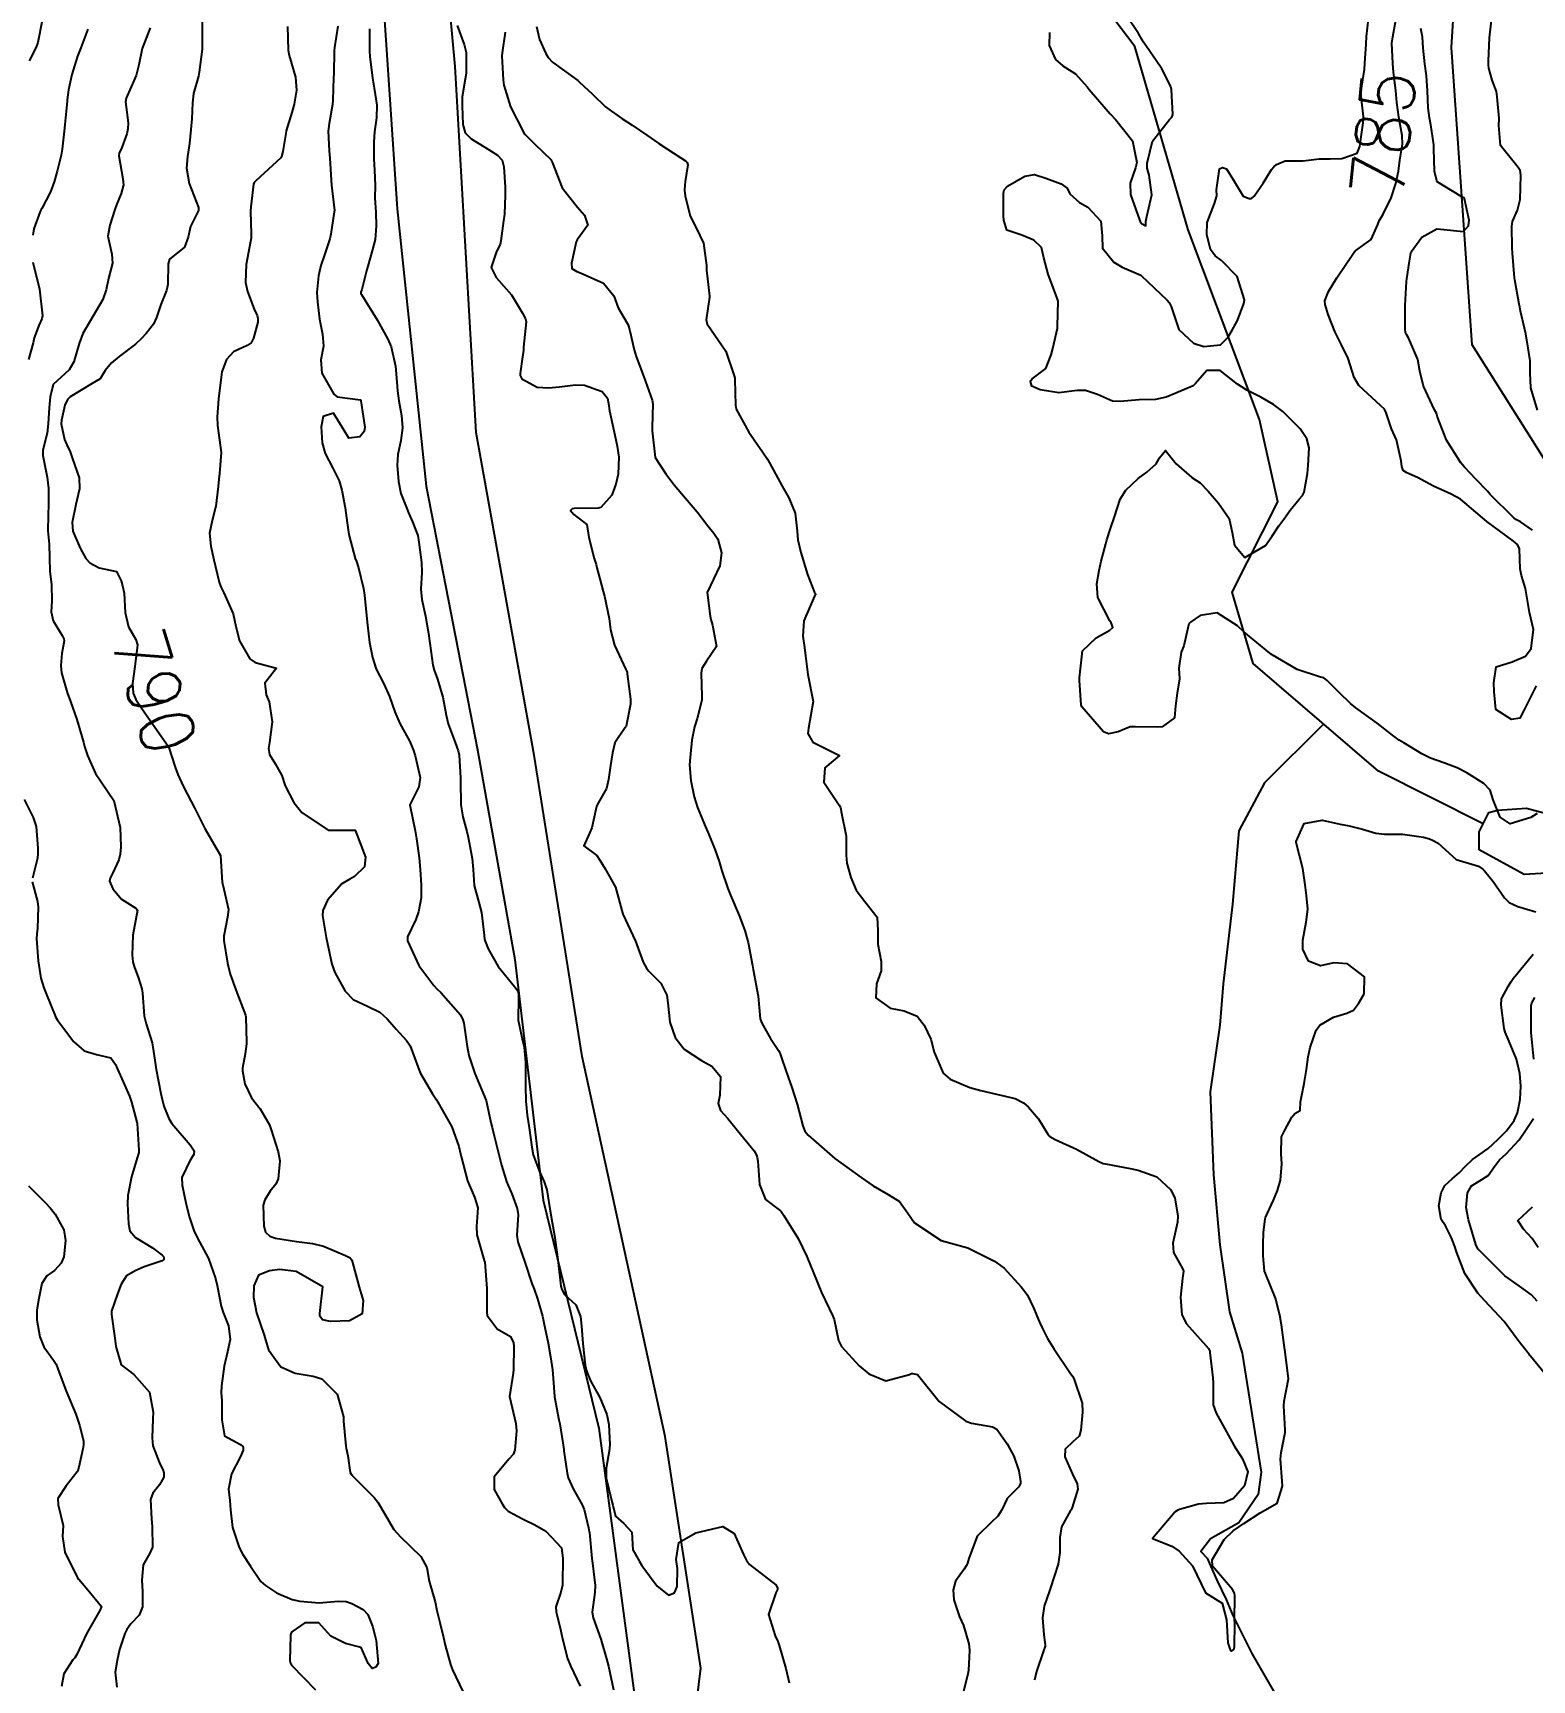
# Model space of a CAD drawing. Header units: metres. Extents: x 307586 to 320046, y 7427249 to 7434250.
# Drawn here: x 319149 to 319260.7, y 7428142.3 to 7428264.9 of the extents above; entities that cross this region are included whole.
import ezdxf
from ezdxf.enums import TextEntityAlignment as Align

# ---------------------------------------------------------------- set-up
doc = ezdxf.new("R2010")
doc.units = ezdxf.units.M
doc.header["$MEASUREMENT"] = 0
for name, color, linetype in [('Cotas', 45, 'Continuous'), ('Curvas de Nivel 1m', 11, 'Continuous'), ('Curvas de Nivel 5m', 15, 'Continuous'), ('Hidrografia', 140, 'Continuous'), ('Vias Secundárias', 230, 'Continuous')]:
    doc.layers.add(name, color=color, linetype=linetype)
doc.styles.add('Style-STANDARD', font='STANDARD.shx')

msp = doc.modelspace()

# ---------------------------------------------------------------- linework, layer by layer
at = {"layer": 'Curvas de Nivel 1m', "flags": 128}
for points, elevation in [([(319224.77, 7428264.98), (319224.74, 7428264.01), (319225.21, 7428262.98), (319225.75, 7428262.51), (319226.7, 7428261.91), (319227.57, 7428260.94), (319227.73, 7428260.73), (319229.28, 7428258.92), (319229.7, 7428258.49), (319230.95, 7428256.91), (319231.28, 7428255.3), (319231.18, 7428254.9), (319230.78, 7428253.77), (319230.81, 7428252.91), (319231.47, 7428251.04), (319231.53, 7428250.9), (319231.61, 7428250.76), (319231.93, 7428250.58), (319231.94, 7428250.9), (319232.02, 7428251.29), (319232.4, 7428252.89), (319232.18, 7428254.36), (319232.05, 7428254.89), (319232.03, 7428255.25), (319232.44, 7428256.89), (319233.7, 7428258.51), (319233.89, 7428258.68), (319233.96, 7428258.87), (319233.85, 7428260.75), (319233.82, 7428260.87), (319233.74, 7428261.1), (319233.14, 7428262.28), (319232.72, 7428262.89), (319231.77, 7428264.27), (319231.39, 7428264.9), (319230.57, 7428266.13)], 783), ([(319261.11, 7428236.87), (319260.62, 7428238.54), (319260.58, 7428239.64), (319260.58, 7428240.54), (319260.43, 7428241.48), (319260.25, 7428242.55), (319259.86, 7428244.23), (319259.79, 7428244.56), (319259.75, 7428244.76), (319259.56, 7428245.87), (319259.43, 7428246.56), (319259.41, 7428246.72), (319259.24, 7428248.56), (319259.22, 7428248.94), (319259.21, 7428250.56), (319259.26, 7428250.92), (319259.62, 7428251.76), (319259.83, 7428252.56), (319259.87, 7428254.34), (319259.86, 7428254.56), (319259.83, 7428254.72), (319259.67, 7428254.94), (319258.35, 7428256.57), (319258.23, 7428258.05), (319258.25, 7428258.57), (319258.12, 7428260.19), (319258.05, 7428260.58), (319257.74, 7428261.44), (319257.48, 7428262.32), (319257.46, 7428262.58), (319257.46, 7428262.88), (319257.53, 7428264.58), (319257.77, 7428266.55)], 787), ([(319149.74, 7428265.88), (319149.41, 7428264.23), (319149.28, 7428263.88), (319148.76, 7428262.87)], 793), ([(319153.15, 7428265.22), (319152.61, 7428263.85), (319152.38, 7428263.21), (319151.95, 7428261.86), (319151.71, 7428260.71), (319151.6, 7428259.96), (319151.59, 7428259.86), (319151.42, 7428258.13), (319151.39, 7428257.86), (319151.23, 7428256.29), (319151.15, 7428255.86), (319150.85, 7428254.66), (319150.64, 7428253.87), (319150.37, 7428253.13), (319149.71, 7428251.88), (319149.67, 7428251.81), (319149.6, 7428251.65), (319149.12, 7428250.36), (319149.04, 7428249.89)], 792), ([(319157.77, 7428265.34), (319157.19, 7428263.79), (319156.94, 7428262.58), (319156.74, 7428261.79), (319156, 7428260.1), (319155.94, 7428259.81), (319156.14, 7428258.26), (319156.13, 7428257.8), (319156.05, 7428257.43), (319155.66, 7428256.43), (319155.47, 7428256), (319155.45, 7428255.81), (319155.64, 7428254.66), (319155.76, 7428253.93), (319155.78, 7428253.81), (319155.8, 7428253.64), (319155.62, 7428253), (319155.28, 7428252.14), (319155.16, 7428251.81), (319154.77, 7428250.64), (319154.64, 7428249.82), (319154.92, 7428248.47), (319154.97, 7428247.82), (319154.69, 7428246.67), (319154.5, 7428245.82), (319154.25, 7428245.1), (319153.51, 7428243.83), (319152.77, 7428242.57), (319152.5, 7428241.84), (319152.09, 7428240.47), (319151.76, 7428239.86), (319151.46, 7428239.6), (319150.55, 7428238.77), (319150.33, 7428237.87), (319150.26, 7428237.04), (319150.19, 7428235.87), (319150.12, 7428235.15), (319149.78, 7428233.88), (319149.78, 7428233.49), (319150.12, 7428231.87), (319150.2, 7428231.03), (319150.22, 7428229.87), (319150.18, 7428229.02), (319150.17, 7428227.87), (319150.27, 7428226.9), (319150.29, 7428225.86), (319150.3, 7428224.89), (319150.43, 7428223.86), (319150.46, 7428222.66), (319150.41, 7428221.86), (319150.55, 7428221.17), (319151.23, 7428220.08), (319151.35, 7428219.85), (319151.37, 7428219.7), (319151.21, 7428218.76), (319151.13, 7428217.85), (319151.19, 7428217.31), (319151.61, 7428215.85), (319151.84, 7428215.17), (319152.31, 7428213.84), (319152.81, 7428212.15), (319152.9, 7428211.83), (319153.12, 7428211.15), (319153.72, 7428209.82), (319155.08, 7428207.81), (319155.54, 7428205.8), (319155.6, 7428204.36), (319155.54, 7428203.8), (319155.44, 7428203.39), (319155.01, 7428202.42), (319154.8, 7428202.02), (319154.76, 7428201.81), (319155, 7428201.23), (319155.64, 7428200.45), (319156.72, 7428199.78), (319156.84, 7428199.64), (319156.5, 7428197.79), (319156.44, 7428196.29), (319156.49, 7428195.79), (319156.59, 7428195.44), (319156.92, 7428194.59), (319157.17, 7428193.78), (319157.22, 7428193.46), (319157.33, 7428191.78), (319157.48, 7428191.17), (319157.94, 7428189.77), (319158.14, 7428188.47), (319158.22, 7428187.77), (319158.58, 7428186), (319158.63, 7428185.76), (319158.81, 7428185.05), (319159.16, 7428184.12), (319159.4, 7428183.75), (319160.77, 7428182.18), (319161.07, 7428181.73), (319161.03, 7428181.46), (319160.76, 7428181.02), (319160.15, 7428179.74), (319160.16, 7428179.16), (319160.47, 7428177.73), (319160.71, 7428176.77), (319161.07, 7428175.73), (319161.46, 7428174.94), (319162.12, 7428173.72), (319162.65, 7428172.22), (319162.76, 7428171.71), (319163.08, 7428170.16), (319163.23, 7428169.7), (319163.62, 7428168.7), (319163.73, 7428167.69), (319163.53, 7428166.76), (319163.29, 7428165.7), (319163.09, 7428164.24), (319163.08, 7428163.7), (319163.12, 7428163.13), (319163.12, 7428161.7), (319163.33, 7428160.51), (319164.5, 7428159.87), (319164.72, 7428159.68), (319164.72, 7428159.45), (319164.5, 7428158.96), (319163.84, 7428157.69), (319163.62, 7428156.54), (319163.71, 7428155.69), (319163.76, 7428155.01), (319163.92, 7428153.69), (319164.41, 7428152.19), (319164.69, 7428151.68), (319165.26, 7428150.81), (319166.03, 7428149.66), (319166.38, 7428149.36), (319167.19, 7428148.83), (319168.37, 7428148.32), (319168.94, 7428148.2), (319170.37, 7428148.08), (319171.78, 7428148.19), (319172.37, 7428148.17), (319172.81, 7428148.03), (319173.64, 7428147.57), (319174, 7428147.21), (319174.34, 7428146.34), (319174.54, 7428145.56), (319174.61, 7428145.28), (319174.76, 7428143.56), (319174.59, 7428143.28), (319174.31, 7428143.19), (319174.03, 7428143.56), (319173.49, 7428144.74), (319172.33, 7428145.04), (319171.23, 7428145.6), (319170.35, 7428146.58), (319169.3, 7428146.58), (319168.34, 7428145.91), (319168.24, 7428145.73), (319168.23, 7428145.64), (319168.19, 7428143.77), (319168.21, 7428143.64), (319168.31, 7428143.44), (319170.1, 7428141.61)], 791), ([(319168, 7428265.43), (319168.05, 7428263.66), (319168.14, 7428263.27), (319168.6, 7428261.65), (319168.69, 7428260.68), (319168.51, 7428259.65), (319168.33, 7428259.02), (319167.92, 7428257.66), (319167.88, 7428257.46), (319167.66, 7428256.13), (319167.57, 7428255.74), (319167.52, 7428255.66), (319165.64, 7428253.95), (319165.52, 7428253.81), (319165.48, 7428253.69), (319165.29, 7428252.01), (319165.26, 7428251.69), (319165.31, 7428249.96), (319165.31, 7428249.69), (319165.03, 7428248.23), (319164.93, 7428247.7), (319164.87, 7428246.37), (319165.03, 7428245.7), (319165.52, 7428244.39), (319165.75, 7428243.92), (319165.81, 7428243.69), (319165.79, 7428243.41), (319165.49, 7428242.22), (319165.31, 7428241.87), (319165.01, 7428241.69), (319163.98, 7428241.21), (319163.47, 7428240.65), (319163.12, 7428239.72), (319163.06, 7428239.32), (319162.86, 7428237.72), (319162.78, 7428236.36), (319162.8, 7428235.72), (319162.88, 7428235.19), (319163.06, 7428233.71), (319162.95, 7428232.14), (319162.9, 7428231.72), (319162.84, 7428231.19), (319162.67, 7428229.72), (319162.4, 7428228.65), (319162.19, 7428227.72), (319162.3, 7428226.73), (319162.53, 7428225.72), (319162.93, 7428224.06), (319163.05, 7428223.71), (319163.27, 7428223.27), (319163.97, 7428221.7), (319164.17, 7428220.77), (319164.44, 7428219.7), (319165.21, 7428218.36), (319165.6, 7428218.08), (319167.2, 7428217.66), (319166.33, 7428216.53), (319166.42, 7428215.67), (319166.64, 7428215.14), (319166.86, 7428213.66), (319166.67, 7428212.13), (319166.6, 7428211.67), (319166.67, 7428211.22), (319167.11, 7428210.51), (319167.58, 7428209.66), (319167.84, 7428208.91), (319168.48, 7428207.65), (319169.07, 7428206.92), (319171.05, 7428205.61), (319173.05, 7428205.59), (319173.81, 7428203.58), (319173.74, 7428202.86), (319173.01, 7428202.15), (319172.65, 7428201.96), (319172.05, 7428201.6), (319170.99, 7428200.39), (319170.64, 7428199.62), (319170.62, 7428199.25), (319170.9, 7428197.61), (319170.96, 7428197.27), (319171.32, 7428195.61), (319171.53, 7428195), (319172.3, 7428193.6), (319172.9, 7428192.99), (319173.98, 7428192.5), (319174.89, 7428192.04), (319175.44, 7428191.56), (319176.1, 7428190.78), (319176.87, 7428189.95), (319177.15, 7428189.54), (319177.33, 7428189.06), (319177.9, 7428187.53), (319178.82, 7428185.98), (319179.11, 7428185.52), (319179.74, 7428184.44), (319180.25, 7428183.5), (319180.77, 7428182.05), (319180.9, 7428181.49), (319180.95, 7428181.3), (319181.41, 7428179.48), (319181.93, 7428178.27), (319182.18, 7428177.48), (319182.09, 7428176.09), (319182.12, 7428175.48), (319182.67, 7428173.55), (319182.7, 7428173.49), (319182.7, 7428173.47), (319182.71, 7428173.43), (319182.86, 7428171.47), (319182.86, 7428169.7), (319182.89, 7428169.47), (319183.63, 7428168.47), (319184.61, 7428167.9), (319184.85, 7428167.44), (319184.88, 7428167.16), (319184.85, 7428165.44), (319184.83, 7428165.18), (319184.55, 7428163.44), (319185.02, 7428161.43), (319185.07, 7428160.88), (319184.95, 7428159.44), (319184.83, 7428159.11), (319184.5, 7428158.76), (319183.41, 7428157.46), (319183.41, 7428156.51), (319184, 7428155.45), (319184.18, 7428155.18), (319184.45, 7428154.89), (319185.57, 7428154.3), (319186.44, 7428153.88), (319187.26, 7428153.41), (319188.41, 7428152.18), (319188.52, 7428151.4), (319188.49, 7428149.51), (319188.49, 7428149.4), (319188.38, 7428148.88), (319187.99, 7428147.78), (319188.03, 7428147.4), (319188.34, 7428146.09), (319188.49, 7428145.4), (319188.86, 7428143.94), (319189.08, 7428143.39), (319189.81, 7428141.86)], 789), ([(319171.77, 7428265.45), (319171.51, 7428263.86), (319171.49, 7428263.62), (319171.45, 7428261.9), (319171.44, 7428261.62), (319171.39, 7428259.94), (319171.36, 7428259.62), (319171.11, 7428258.21), (319171.04, 7428257.63), (319171.11, 7428256.17), (319171.16, 7428255.62), (319171.27, 7428253.99), (319171.3, 7428253.62), (319171.5, 7428251.73), (319171.49, 7428251.62), (319171.24, 7428249.97), (319171.17, 7428249.62), (319170.76, 7428248.44), (319170.5, 7428247.63), (319170.32, 7428246.87), (319170.2, 7428245.63), (319170.24, 7428244.92), (319170.39, 7428243.63), (319170.61, 7428242.52), (319170.68, 7428241.63), (319170.49, 7428240.61), (319170.57, 7428239.63), (319171.45, 7428238.05), (319171.7, 7428237.87), (319173.44, 7428237.64), (319173.47, 7428237.59), (319173.48, 7428237.55), (319173.77, 7428235.59), (319173.72, 7428235.28), (319173.41, 7428234.88), (319172.57, 7428234.77), (319172.09, 7428235.61), (319171.43, 7428236.64), (319170.66, 7428236.39), (319170.53, 7428235.63), (319170.6, 7428234.43), (319170.81, 7428233.63), (319171.38, 7428232.56), (319171.85, 7428231.61), (319172.05, 7428230.91), (319172.3, 7428229.6), (319172.45, 7428228.48), (319172.58, 7428227.6), (319173.06, 7428225.83), (319173.14, 7428225.59), (319173.29, 7428225.13), (319173.68, 7428223.59), (319173.75, 7428223.1), (319173.89, 7428221.58), (319173.96, 7428220.86), (319174.13, 7428219.58), (319174.33, 7428218.46), (319174.61, 7428217.58), (319175.19, 7428216.49), (319175.62, 7428215.56), (319176, 7428214.4), (319176.37, 7428213.55), (319177.13, 7428212.19), (319177.4, 7428211.54), (319177.53, 7428211.12), (319177.88, 7428209.53), (319177.8, 7428208.83), (319177.14, 7428207.54), (319177.13, 7428207.49), (319177.53, 7428205.54), (319177.62, 7428204.96), (319177.81, 7428203.53), (319177.88, 7428202.67), (319177.96, 7428201.53), (319177.96, 7428200.56), (319177.78, 7428199.53), (319177.56, 7428198.95), (319176.96, 7428197.66), (319176.94, 7428197.54), (319176.96, 7428197.36), (319177.79, 7428195.53), (319178.92, 7428194.03), (319179.17, 7428193.77), (319179.42, 7428193.51), (319180.89, 7428191.84), (319181.08, 7428191.49), (319181.15, 7428191.22), (319181.39, 7428189.48), (319181.52, 7428188.82), (319181.96, 7428187.48), (319182.81, 7428185.47), (319183.16, 7428183.83), (319183.25, 7428183.46), (319183.4, 7428182.84), (319183.74, 7428181.46), (319183.96, 7428180.66), (319184.32, 7428179.45), (319184.44, 7428179.15), (319184.73, 7428178.52), (319185.12, 7428177.44), (319185.18, 7428176.97), (319185.09, 7428175.44), (319185.16, 7428174.96), (319185.7, 7428173.43), (319186.22, 7428171.85), (319186.38, 7428171.42), (319186.64, 7428170.71), (319187.01, 7428169.42), (319187.11, 7428168.92), (319187.42, 7428167.41), (319187.61, 7428166.39), (319187.74, 7428165.41), (319187.84, 7428164.13), (319187.9, 7428163.41), (319188.23, 7428161.7), (319188.29, 7428161.4), (319188.51, 7428159.99), (319188.59, 7428159.49), (319188.6, 7428159.4), (319188.83, 7428157.74), (319188.92, 7428157.39), (319189.29, 7428156.57), (319189.95, 7428155.38), (319190.1, 7428155.02), (319190.44, 7428153.65), (319190.49, 7428153.37), (319190.5, 7428153.3), (319190.68, 7428151.37), (319190.73, 7428151.04), (319190.92, 7428149.36), (319190.9, 7428148.85), (319190.7, 7428147.37), (319190.77, 7428146.96), (319191.34, 7428145.36), (319191.77, 7428143.9), (319191.91, 7428143.35), (319192.29, 7428141.59)], 788), ([(319174.11, 7428265.25), (319174.12, 7428263.59), (319174.15, 7428263.19), (319174.34, 7428261.58), (319174.47, 7428260.83), (319174.67, 7428259.58), (319174.65, 7428258.62), (319174.5, 7428257.58), (319174.44, 7428256.81), (319174.44, 7428255.58), (319174.49, 7428254.74), (319174.53, 7428253.58), (319174.52, 7428252.68), (319174.58, 7428251.58), (319174.61, 7428250.56), (319174.53, 7428249.58), (319174.34, 7428248.82), (319173.99, 7428247.59), (319173.9, 7428247.24), (319173.54, 7428245.85), (319173.48, 7428245.65), (319173.47, 7428245.59), (319173.48, 7428245.54), (319173.53, 7428245.47), (319174.7, 7428243.58), (319175.49, 7428242.15), (319175.72, 7428241.57), (319176.05, 7428240.14), (319176.11, 7428239.56), (319176.2, 7428238.31), (319176.31, 7428237.56), (319176.51, 7428236.47), (319176.58, 7428235.55), (319176.46, 7428234.61), (319176.23, 7428233.56), (319176.18, 7428232.76), (319176.28, 7428231.56), (319176.46, 7428230.66), (319176.89, 7428229.55), (319177.03, 7428229.23), (319177.33, 7428228.56), (319177.71, 7428227.54), (319177.8, 7428227.05), (319177.99, 7428225.53), (319178.02, 7428224.79), (319177.95, 7428223.53), (319178.02, 7428222.78), (319178.28, 7428221.53), (319178.51, 7428220.25), (319178.61, 7428219.53), (319178.84, 7428217.89), (319178.94, 7428217.52), (319179.19, 7428216.83), (319179.58, 7428215.51), (319179.82, 7428214.17), (319179.98, 7428213.51), (319180.5, 7428212.13), (319180.73, 7428211.5), (319180.8, 7428211.18), (319180.89, 7428209.49), (319180.89, 7428209.29), (319180.92, 7428207.49), (319181.07, 7428206.59), (319181.36, 7428205.49), (319181.46, 7428205.07), (319181.77, 7428203.48), (319181.83, 7428202.68), (319181.92, 7428201.48), (319182.25, 7428200.22), (319182.45, 7428199.48), (319182.65, 7428197.79), (319182.69, 7428197.47), (319182.95, 7428196.77), (319183.71, 7428195.46), (319184.92, 7428193.97), (319185.14, 7428193.67), (319185.21, 7428193.45), (319185.21, 7428193.14), (319185.18, 7428191.45), (319185.5, 7428190.07), (319185.64, 7428189.44), (319185.73, 7428188.31), (319185.74, 7428187.43), (319185.74, 7428186.52), (319185.77, 7428185.43), (319185.86, 7428184.37), (319186, 7428183.43), (319186.2, 7428182), (319186.32, 7428181.42), (319186.75, 7428180.24), (319187.14, 7428179.42), (319187.32, 7428178.83), (319187.55, 7428177.41), (319187.73, 7428176.39), (319187.9, 7428175.41), (319188.09, 7428174), (319188.17, 7428173.41), (319188.38, 7428171.66), (319188.44, 7428171.4), (319188.64, 7428171.02), (319189.49, 7428170.25), (319189.84, 7428169.38), (319189.92, 7428168.68), (319190.01, 7428167.38), (319190.19, 7428165.76), (319190.29, 7428165.37), (319190.35, 7428165.15), (319190.57, 7428164.61), (319191.27, 7428163.36), (319191.8, 7428162.09), (319191.95, 7428161.36), (319192.01, 7428159.85), (319191.96, 7428159.36), (319191.74, 7428158.11), (319191.75, 7428157.36), (319192.18, 7428155.63), (319192.24, 7428155.35), (319192.44, 7428154.52), (319193.07, 7428153.97), (319193.65, 7428153.33), (319193.72, 7428152.02), (319194.13, 7428151.32), (319194.23, 7428151.15), (319194.4, 7428150.85), (319195.55, 7428149.31), (319196.38, 7428148.65), (319196.84, 7428148.83), (319197.03, 7428149.29), (319197.05, 7428150.64), (319196.97, 7428151.29), (319197.15, 7428152.56), (319198.43, 7428153.28), (319200.44, 7428153.75), (319201.28, 7428153.24), (319201.98, 7428151.67), (319202.19, 7428151.23), (319202.41, 7428150.92), (319203.52, 7428150.09), (319204.39, 7428149.41), (319204.51, 7428149.2), (319204.51, 7428149.07), (319204.38, 7428148.83), (319203.83, 7428147.21), (319204.34, 7428145.62), (319204.53, 7428145.2), (319204.63, 7428144.9), (319205.12, 7428143.19), (319205.37, 7428142.12)], 787), ([(319180.64, 7428265.51), (319181.17, 7428264.09), (319181.31, 7428263.5), (319181.31, 7428261.93), (319181.25, 7428261.5), (319181.03, 7428260.19), (319181.01, 7428259.51), (319181.06, 7428258.13), (319181.25, 7428257.5), (319181.68, 7428257.06), (319182.71, 7428256.44), (319183.66, 7428255.84), (319183.99, 7428255.47), (319184.12, 7428254.99), (319184.22, 7428253.46), (319184.23, 7428252.86), (319184.17, 7428251.46), (319184.1, 7428250.97), (319183.91, 7428249.47), (319183.86, 7428249.19), (319183.58, 7428248.68), (319183.17, 7428247.48), (319183.55, 7428246.75), (319184.69, 7428245.46), (319185.52, 7428244.09), (319185.74, 7428243.67), (319185.79, 7428243.45), (319185.59, 7428241.55), (319185.59, 7428241.45), (319185.6, 7428241.34), (319185.48, 7428240.66), (319185.33, 7428239.59), (319185.33, 7428239.45), (319185.46, 7428239.19), (319186.6, 7428238.58), (319187.45, 7428238.52), (319188.26, 7428238.61), (319189.46, 7428238.75), (319190.13, 7428238.72), (319191.45, 7428238.26), (319191.84, 7428237.77), (319191.93, 7428237.37), (319192, 7428236.81), (319192.31, 7428235.36), (319192.57, 7428234.19), (319192.69, 7428233.36), (319192.64, 7428232.1), (319192.47, 7428231.36), (319192.18, 7428230.55), (319191.35, 7428229.63), (319191.15, 7428229.57), (319189.35, 7428229.54), (319189.21, 7428229.53), (319189.09, 7428229.4), (319189.34, 7428229.11), (319190.31, 7428228.36), (319190.46, 7428227.38), (319190.84, 7428225.83), (319191.01, 7428225.37), (319191.06, 7428225.14), (319191.28, 7428224.3), (319191.53, 7428223.37), (319191.61, 7428223.02), (319191.96, 7428221.36), (319192.08, 7428220.52), (319192.36, 7428219.36), (319193.2, 7428217.55), (319193.3, 7428217.35), (319193.31, 7428217.24), (319193.57, 7428215.35), (319193.55, 7428214.97), (319193.23, 7428213.35), (319193.2, 7428213.3), (319193.15, 7428213.23), (319192.39, 7428212.11), (319192.21, 7428211.36), (319192.06, 7428210.42), (319191.91, 7428209.36), (319191.77, 7428208.69), (319191.08, 7428207.49), (319191.03, 7428207.37), (319190.67, 7428205.77), (319190.5, 7428205.38), (319190.09, 7428204.43), (319191.04, 7428203.7), (319191.28, 7428203.37), (319191.68, 7428202.71), (319192.43, 7428201.36), (319192.98, 7428199.35), (319193.93, 7428197.34), (319194.51, 7428195.77), (319194.74, 7428195.33), (319194.93, 7428195.1), (319195.81, 7428194.21), (319196.26, 7428193.31), (319196.34, 7428192.74), (319196.5, 7428191.31), (319196.88, 7428190.17), (319197.56, 7428189.29), (319198.85, 7428188.46), (319199.62, 7428188.04), (319200.26, 7428187.26), (319200.22, 7428185.86), (319200.08, 7428185.26), (319200.27, 7428184.73), (319200.8, 7428184.12), (319201.53, 7428183.24), (319202.78, 7428181.72), (319202.94, 7428181.4), (319203, 7428181.23), (319203.04, 7428180.95), (319203.16, 7428179.22), (319203.62, 7428178.11), (319204.72, 7428177.25), (319204.79, 7428177.2), (319204.99, 7428176.92), (319206.04, 7428175.19), (319206.68, 7428173.87), (319206.97, 7428173.18), (319207.19, 7428172.65), (319207.79, 7428171.17), (319208.63, 7428169.41), (319208.72, 7428169.16), (319209.05, 7428167.6), (319209.27, 7428167.15), (319210.58, 7428165.73), (319211.32, 7428165.12), (319212.57, 7428164.61), (319214.34, 7428165.08), (319214.5, 7428165.16), (319214.57, 7428165.16), (319214.94, 7428165.08), (319216.55, 7428163.06), (319218.54, 7428161.61), (319218.95, 7428161.45), (319220.53, 7428161.17), (319220.84, 7428161.01), (319221.62, 7428159.9), (319222.1, 7428158.99), (319222.49, 7428157.9), (319222.61, 7428157.11), (319222.6, 7428156.99), (319222.57, 7428156.9), (319222.48, 7428156.71), (319221.61, 7428155.85), (319221.21, 7428155), (319220.93, 7428154.52), (319220.44, 7428154.07), (319219.37, 7428153.03), (319218.75, 7428151.37), (319218.67, 7428151.04), (319218.59, 7428150.86), (319218.41, 7428150.59), (319217.76, 7428149.68), (319217.6, 7428149.04), (319217.65, 7428148.31), (319218.07, 7428147.03), (319218.35, 7428146.39), (319218.76, 7428145.03), (319218.8, 7428144.56), (319218.73, 7428143.03), (319218.67, 7428142.66), (319218.3, 7428141.3)], 786), ([(319186.56, 7428265.44), (319186.79, 7428264.46), (319187.25, 7428263.43), (319187.43, 7428263.11), (319187.75, 7428262.77), (319189.63, 7428261.4), (319189.73, 7428261.31), (319190.72, 7428260.39), (319191.7, 7428259.46), (319191.8, 7428259.38), (319192.92, 7428258.58), (319193.69, 7428258.09), (319194.78, 7428257.34), (319195.67, 7428256.71), (319197.31, 7428255.66), (319197.65, 7428255.44), (319197.78, 7428255.3), (319197.82, 7428255.13), (319197.64, 7428253.9), (319197.57, 7428253.3), (319197.57, 7428253.24), (319197.63, 7428252.81), (319197.99, 7428251.3), (319198.46, 7428250.43), (319199, 7428249.29), (319199.21, 7428247.64), (319199.22, 7428247.28), (319199.45, 7428245.36), (319199.45, 7428245.28), (319199.2, 7428243.6), (319199.27, 7428243.28), (319199.51, 7428242.92), (319200.67, 7428241.27), (319201.29, 7428239.42), (319201.32, 7428239.25), (319201.33, 7428239.12), (319201.37, 7428237.25), (319201.44, 7428236.95), (319202.38, 7428235.24), (319203.4, 7428233.77), (319203.75, 7428233.23), (319204.2, 7428232.41), (319204.86, 7428231.22), (319205.36, 7428230.35), (319205.82, 7428229.2), (319205.97, 7428227.85), (319206.01, 7428227.2), (319206.25, 7428226.26), (319206.58, 7428225.19), (319206.74, 7428224.64), (319207.27, 7428223.3), (319207.33, 7428223.18), (319207.33, 7428223.12), (319207.27, 7428223.01), (319206.48, 7428221.19), (319206.39, 7428220.04), (319206.53, 7428219.19), (319206.6, 7428218.57), (319206.76, 7428217.19), (319207.17, 7428215.18), (319206.81, 7428213.19), (319206.77, 7428212.8), (319207.14, 7428212.15), (319209.13, 7428211.16), (319208.04, 7428210.25), (319207.96, 7428209.17), (319209.09, 7428207.45), (319209.2, 7428207.28), (319209.23, 7428207.16), (319209.25, 7428206.99), (319209.62, 7428205.15), (319209.63, 7428203.74), (319209.66, 7428203.15), (319209.96, 7428202.08), (319210.37, 7428201.14), (319211, 7428200.29), (319211.94, 7428199.12), (319211.99, 7428198.11), (319211.99, 7428197.12), (319212.23, 7428195.83), (319212.23, 7428195.12), (319211.88, 7428194.16), (319211.83, 7428193.12), (319212.91, 7428192.35), (319213.95, 7428192.14), (319214.9, 7428191.75), (319215.42, 7428191.07), (319215.92, 7428190.03), (319216.18, 7428189.07), (319216.85, 7428187.51), (319217.38, 7428187.05), (319218.83, 7428186.45), (319219.65, 7428186.21), (319220.83, 7428185.95), (319222.2, 7428185.62), (319222.82, 7428185.3), (319223.2, 7428184.98), (319223.94, 7428184.11), (319224.63, 7428182.96), (319224.7, 7428182.87), (319224.79, 7428182.78), (319225.18, 7428182.57), (319226.78, 7428181.84), (319228.43, 7428180.92), (319228.77, 7428180.78), (319228.94, 7428180.75), (319230.77, 7428180.4), (319231.37, 7428180.28), (319232.76, 7428179.78), (319233.78, 7428178.85), (319234.11, 7428178.23), (319234.33, 7428176.85), (319234.29, 7428176.42), (319233.96, 7428174.85), (319234.01, 7428174.16), (319234.67, 7428172.96), (319234.73, 7428172.84), (319234.74, 7428172.77), (319234.67, 7428172.25), (319234.52, 7428170.84), (319234.63, 7428169.51), (319234.97, 7428168.84), (319236.6, 7428167.01), (319236.7, 7428166.82), (319236.71, 7428166.71), (319236.93, 7428164.82), (319236.95, 7428164.45), (319236.96, 7428162.82), (319237.17, 7428162.19), (319237.94, 7428160.81), (319238.52, 7428159.77), (319239.15, 7428158.79), (319239.54, 7428157.83), (319239.29, 7428156.79), (319238.47, 7428155.84), (319237.74, 7428155.53), (319236.46, 7428155.48), (319235.87, 7428155.42), (319234.46, 7428155.03), (319234.32, 7428154.98), (319234.13, 7428154.84), (319232.43, 7428152.87), (319233.88, 7428152.3), (319234.42, 7428151.92), (319235.42, 7428150.83), (319236.38, 7428148.82), (319237.62, 7428148.05), (319237.96, 7428146.8), (319238.04, 7428145.09), (319238.14, 7428144.79), (319238.2, 7428144.66), (319238.33, 7428144.48), (319238.5, 7428144.61), (319238.55, 7428144.79), (319238.56, 7428146.59), (319238.55, 7428146.79), (319238.57, 7428148.6), (319238.55, 7428148.79), (319238.39, 7428149.07), (319236.91, 7428150.81), (319236.89, 7428151.28), (319237.78, 7428152.8), (319238.44, 7428153.44), (319239.24, 7428153.99), (319240.46, 7428154.77), (319241.73, 7428155.5), (319242.12, 7428156.75), (319242.1, 7428157.14), (319241.97, 7428158.76), (319242.01, 7428159.26), (319242.32, 7428160.75), (319242.32, 7428160.96), (319242.21, 7428162.75), (319242.24, 7428163.08), (319242.58, 7428164.75), (319242.33, 7428166.75), (319242.28, 7428167.08), (319242.04, 7428168.76), (319241.91, 7428169.48), (319241.59, 7428170.76), (319240.85, 7428172.59), (319240.79, 7428172.77), (319240.69, 7428173.9), (319240.67, 7428174.77), (319240.71, 7428175.65), (319240.83, 7428176.66), (319240.85, 7428176.77), (319241.44, 7428178.06), (319241.76, 7428178.76), (319241.97, 7428179.55), (319242.08, 7428180.76), (319242.03, 7428181.51), (319242.05, 7428182.76), (319242.29, 7428183.27), (319242.81, 7428184.22), (319243.05, 7428184.51), (319243.43, 7428184.74), (319243.47, 7428185.38), (319243.74, 7428186.74), (319243.9, 7428187.78), (319244.03, 7428188.73), (319244.17, 7428189.43), (319244.63, 7428190.72), (319244.9, 7428191.08), (319245.93, 7428191.68), (319246.91, 7428191.98), (319247.41, 7428192.2), (319247.79, 7428192.69), (319248.2, 7428193.41), (319248.24, 7428194.69), (319246.95, 7428195.64), (319245.94, 7428195.73), (319244.95, 7428195.5), (319244.06, 7428195.84), (319243.64, 7428196.74), (319243.63, 7428197.4), (319243.89, 7428198.74), (319244.01, 7428199.72), (319243.92, 7428200.74), (319243.82, 7428201.53), (319243.63, 7428202.74), (319243.14, 7428204.67), (319243.13, 7428204.75), (319243.73, 7428206.09), (319245.08, 7428206.34), (319246.41, 7428206.04), (319247.08, 7428205.92), (319248.08, 7428205.68), (319249.07, 7428205.38), (319249.71, 7428205.31), (319251.07, 7428205.29), (319252.63, 7428205.07), (319253.07, 7428204.95), (319253.3, 7428204.86), (319253.71, 7428204.62), (319255.05, 7428203.42), (319256.71, 7428202.91), (319257.03, 7428202.7), (319257.17, 7428202.58), (319257.82, 7428201.78), (319258.65, 7428200.56), (319259.01, 7428200.22), (319259.65, 7428199.91), (319261, 7428199.53)], 784), ([(319261.09, 7428206.83), (319260.61, 7428206.54), (319259.08, 7428206.08), (319258.34, 7428206.57), (319257.82, 7428207.85), (319257.59, 7428208.58), (319257.11, 7428209.07), (319255.85, 7428209.87), (319255.13, 7428210.25), (319254.13, 7428210.62), (319253.14, 7428210.97), (319252.49, 7428211.28), (319251.15, 7428212.09), (319250.8, 7428212.31), (319250.32, 7428212.66), (319249.17, 7428213.56), (319247.59, 7428214.7), (319247.19, 7428215.02), (319246.33, 7428215.85), (319245.45, 7428216.73), (319245.33, 7428216.85), (319245.2, 7428216.93), (319244.94, 7428217), (319243.21, 7428217.57), (319241.34, 7428218.65), (319241.22, 7428218.73), (319241.2, 7428218.75), (319241.18, 7428218.77), (319239.25, 7428220.37), (319238.77, 7428220.8), (319237.26, 7428221.78), (319236, 7428221.58), (319235.26, 7428221.09), (319235.15, 7428220.95), (319235.13, 7428220.85), (319234.78, 7428219.31), (319234.58, 7428218.86), (319234.41, 7428217.66), (319234.46, 7428216.86), (319234.27, 7428215.79), (319234.14, 7428214.86), (319234.08, 7428213.95), (319233.16, 7428213.3), (319232.78, 7428213.26), (319231.16, 7428213.3), (319230.78, 7428213.28), (319229.88, 7428212.91), (319229.15, 7428212.77), (319228.8, 7428212.92), (319227.18, 7428214.79), (319227.12, 7428214.94), (319226.99, 7428216.73), (319226.99, 7428216.94), (319227.22, 7428218.94), (319228.25, 7428219.91), (319229.25, 7428220.48), (319229.48, 7428220.68), (319229.42, 7428220.92), (319229.36, 7428221.03), (319229.26, 7428221.19), (319228.36, 7428222.93), (319228.28, 7428223.94), (319228.47, 7428224.93), (319228.62, 7428225.62), (319228.95, 7428226.92), (319229.03, 7428227.22), (319229.33, 7428228.13), (319229.6, 7428228.92), (319230.04, 7428230.23), (319230.46, 7428230.9), (319231.38, 7428231.78), (319232.01, 7428232.26), (319232.71, 7428232.88), (319232.97, 7428233.31), (319233.41, 7428233.86), (319234.21, 7428232.86), (319235.38, 7428231.86), (319235.98, 7428231.45), (319236.58, 7428230.83), (319237.36, 7428229.95), (319238.15, 7428228.81), (319238.37, 7428227.77), (319238.55, 7428226.81), (319239.31, 7428225.9), (319240.86, 7428226.78), (319241.33, 7428227.46), (319241.85, 7428228.26), (319242.21, 7428228.76), (319242.69, 7428229.42), (319243.37, 7428230.24), (319243.61, 7428230.51), (319243.74, 7428230.75), (319243.99, 7428232.14), (319244.04, 7428232.74), (319244.1, 7428234.06), (319243.94, 7428234.74), (319243.43, 7428235.48), (319242.14, 7428236.76), (319241.45, 7428237.29), (319240.5, 7428237.83), (319239.46, 7428238.35), (319238.77, 7428238.81), (319237.48, 7428239.82), (319236.49, 7428239.82), (319235.64, 7428238.85), (319235.46, 7428238.67), (319234.18, 7428238.14), (319233.45, 7428237.83), (319232.67, 7428237.66), (319231.45, 7428237.63), (319230.04, 7428237.51), (319229.45, 7428237.54), (319228.35, 7428238.03), (319227.46, 7428238.34), (319226.82, 7428238.32), (319225.45, 7428238.15), (319224.07, 7428238.37), (319223.46, 7428238.66), (319223.36, 7428238.99), (319223.37, 7428239.08), (319223.47, 7428239.21), (319224.49, 7428239.97), (319224.88, 7428240.98), (319225.02, 7428241.45), (319225.36, 7428242.97), (319225.37, 7428243.12), (319225.41, 7428244.97), (319225.37, 7428245.14), (319224.67, 7428246.98), (319224.35, 7428248.21), (319224.17, 7428248.98), (319223.59, 7428249.53), (319222.71, 7428249.89), (319221.6, 7428250.27), (319221.37, 7428251.02), (319221.35, 7428251.29), (319221.33, 7428253.02), (319221.39, 7428253.27), (319221.64, 7428253.55), (319222.93, 7428254.28), (319223.65, 7428254.42), (319224.5, 7428254.13), (319225.64, 7428253.72), (319226.07, 7428253.39), (319226.29, 7428252.96), (319227.01, 7428252.33), (319227.62, 7428251.99), (319228.6, 7428250.93), (319228.68, 7428249.84), (319228.72, 7428248.93), (319229.57, 7428247.89), (319230.17, 7428247.52), (319231.56, 7428246.92), (319231.58, 7428246.91), (319231.6, 7428246.89), (319233.54, 7428245.06), (319233.68, 7428244.87), (319233.82, 7428244.59), (319234.4, 7428242.86), (319235.5, 7428241.86), (319236.26, 7428241.6), (319237.5, 7428241.72), (319238.05, 7428242.28), (319238.37, 7428242.81), (319238.78, 7428243.55), (319239.25, 7428244.8), (319239.28, 7428245.07), (319238.75, 7428246.81), (319237.57, 7428248.02), (319237.1, 7428248.35), (319236.77, 7428248.83), (319236.49, 7428249.95), (319236.5, 7428250.84), (319237.05, 7428252.26), (319237.22, 7428252.83), (319237.2, 7428253.27), (319237.43, 7428254.82), (319237.66, 7428254.94), (319237.94, 7428254.82), (319238.47, 7428253.99), (319239.18, 7428252.8), (319239.63, 7428252.62), (319239.8, 7428252.63), (319240.01, 7428252.8), (319240.68, 7428253.76), (319241.3, 7428254.78), (319241.47, 7428254.98), (319241.67, 7428255.15), (319242.32, 7428255.42), (319243.67, 7428255.44), (319244.84, 7428255.57), (319245.67, 7428255.57), (319246.55, 7428255.59), (319247.68, 7428255.99), (319247.88, 7428256.5), (319247.91, 7428256.7), (319248.14, 7428258.25), (319248.15, 7428258.7), (319247.96, 7428260.46), (319247.97, 7428260.7), (319248.22, 7428262.23), (319248.26, 7428262.69), (319248.35, 7428264.12), (319248.38, 7428264.69), (319248.52, 7428265.97)], 784), ([(319260.73, 7428227.92), (319259.84, 7428228.55), (319259.5, 7428228.72), (319259.35, 7428228.84), (319257.6, 7428230.58), (319257.38, 7428230.83), (319256.53, 7428231.74), (319255.68, 7428232.61), (319255.4, 7428232.94), (319254.33, 7428234.62), (319253.65, 7428236.41), (319253.58, 7428236.63), (319253.45, 7428236.9), (319252.63, 7428238.64), (319252.35, 7428239.77), (319252.21, 7428240.64), (319251.51, 7428242.24), (319251.35, 7428242.49), (319251.29, 7428242.65), (319251.25, 7428242.92), (319251.26, 7428244.65), (319251.35, 7428246.45), (319251.38, 7428246.65), (319251.58, 7428247.97), (319251.67, 7428248.56), (319251.71, 7428248.65), (319252.49, 7428249.75), (319253.61, 7428250.36), (319253.88, 7428250.35), (319255.61, 7428250.16), (319255.98, 7428250.6), (319256.03, 7428251.01), (319255.67, 7428252.61), (319255.63, 7428252.68), (319255.49, 7428252.76), (319253.65, 7428253.87), (319253.43, 7428254.63), (319253.4, 7428256.35), (319253.39, 7428256.63), (319253.18, 7428258.12), (319253.08, 7428258.64), (319252.98, 7428259.37), (319252.92, 7428260.64), (319252.85, 7428261.75), (319252.72, 7428262.65), (319252.6, 7428263.82), (319252.55, 7428264.65), (319252.42, 7428265.28)], 786), ([(319149.04, 7428247.89), (319149.53, 7428245.88), (319149.76, 7428243.88), (319149.72, 7428243.66), (319149.5, 7428243.16), (319149.13, 7428242.24), (319149.06, 7428241.88), (319148.72, 7428240.64)], 792), ([(319148.4, 7428207.89), (319149.06, 7428206.54), (319149.29, 7428205.88), (319149.42, 7428204.26), (319149.42, 7428203.87), (319149.39, 7428203.51), (319149.01, 7428202.03)], 792), ([(319149, 7428201.76), (319149.4, 7428200.29), (319149.45, 7428199.87), (319149.4, 7428198.31), (319149.34, 7428197.87), (319149.32, 7428197.52), (319149.45, 7428195.87), (319149.64, 7428194.59), (319149.85, 7428193.87), (319150.54, 7428192.2), (319150.67, 7428191.85), (319150.73, 7428191.7), (319150.88, 7428191.46), (319152.09, 7428189.84), (319152.86, 7428189.17), (319153.78, 7428188.89), (319154.85, 7428188.64), (319155.2, 7428188.16), (319155.34, 7428187.8), (319155.78, 7428186.85), (319156.24, 7428185.79), (319156.38, 7428185.36), (319156.79, 7428183.87), (319156.82, 7428183.78), (319156.82, 7428183.76), (319156.94, 7428181.78), (319156.93, 7428181.61), (319156.75, 7428180.95), (319156.39, 7428179.78), (319156.11, 7428178.41), (319156.1, 7428177.79), (319156.18, 7428176.3), (319156.26, 7428175.78), (319156.69, 7428175.28), (319157.95, 7428174.5), (319158.67, 7428173.96), (319158.77, 7428173.85), (319158.81, 7428173.76), (319158.8, 7428173.63), (319158.67, 7428173.53), (319157.34, 7428173.09), (319156.66, 7428172.79), (319156.01, 7428172.42), (319155.61, 7428171.79), (319155.34, 7428171.09), (319154.91, 7428169.8), (319154.89, 7428169.53), (319155.16, 7428167.79), (319155.22, 7428167.16), (319155.63, 7428165.79), (319156.57, 7428165.08), (319157.73, 7428163.77), (319158.01, 7428162.28), (319157.99, 7428161.77), (319157.92, 7428160.36), (319157.97, 7428159.77), (319158.49, 7428158.43), (319158.72, 7428157.99), (319158.81, 7428157.76), (319158.81, 7428157.42), (319158.47, 7428156.87), (319157.97, 7428156.25), (319157.81, 7428155.77), (319157.87, 7428154.34), (319157.92, 7428153.77), (319157.96, 7428152.22), (319157.76, 7428151.77), (319157.26, 7428150.91), (319157.16, 7428149.77), (319157.22, 7428148.92), (319157.2, 7428147.77), (319156.97, 7428147.15), (319156.34, 7428146.5), (319156.04, 7428146.08), (319155.9, 7428145.78), (319155.51, 7428144.6), (319155.33, 7428143.79), (319155.18, 7428142.91), (319155.31, 7428141.79)], 792), ([(319260.83, 7428188.56), (319260.64, 7428190.53), (319260.63, 7428192.25), (319260.65, 7428192.53), (319260.7, 7428192.74), (319260.92, 7428193.13)], 786), ([(319261.08, 7428170.53), (319260.66, 7428171.01), (319259.78, 7428171.66), (319258.67, 7428172.43), (319258.52, 7428172.56), (319256.7, 7428174.41), (319256.6, 7428174.58), (319256.53, 7428174.75), (319255.97, 7428176.59), (319255.81, 7428177.51), (319255.89, 7428178.59), (319256.21, 7428179.12), (319256.76, 7428179.47), (319257.45, 7428179.89), (319257.9, 7428180.57), (319258.28, 7428181.06), (319258.78, 7428181.51), (319259.75, 7428182.55), (319260.18, 7428183.16), (319260.82, 7428184.14)], 786), ([(319148.73, 7428179.12), (319149.98, 7428177.86), (319150.33, 7428177.47), (319150.7, 7428177), (319151.34, 7428175.84), (319151.48, 7428175.05), (319151.34, 7428173.84), (319151.15, 7428173.36), (319150.66, 7428172.82), (319150.09, 7428172.42), (319149.72, 7428171.86), (319149.49, 7428170.73), (319149.34, 7428169.87), (319149.33, 7428169.15), (319149.56, 7428167.87), (319149.86, 7428167.13), (319150.58, 7428166.13), (319150.77, 7428165.85), (319150.91, 7428165.5), (319151.53, 7428163.84), (319152.24, 7428162.12), (319152.35, 7428161.83), (319152.52, 7428161.29), (319152.82, 7428160.14), (319152.82, 7428159.83), (319152.77, 7428159.55), (319152.48, 7428158.18), (319152.39, 7428157.92), (319152.34, 7428157.83), (319151.52, 7428156.78), (319150.9, 7428155.85), (319150.92, 7428155.38), (319151.31, 7428153.84), (319151.24, 7428153.02), (319151.43, 7428151.84), (319152.38, 7428149.93), (319152.43, 7428149.87), (319152.47, 7428149.83), (319153.15, 7428149.04), (319154.15, 7428147.8), (319154.04, 7428147.5), (319153.06, 7428145.82), (319152.32, 7428144.23), (319152.17, 7428143.98), (319152.02, 7428143.83), (319151.35, 7428142.79), (319151.17, 7428141.84)], 793), ([(319261.17, 7428174.53), (319260.71, 7428175.2), (319260.08, 7428175.9), (319259.64, 7428176.55), (319260.73, 7428177.55)], 787)]:
    msp.add_lwpolyline(points, dxfattribs=dict(at, elevation=elevation))
at = {"layer": 'Curvas de Nivel 5m', "flags": 128}
for points, elevation in [([(319161.65, 7428265.74), (319161.66, 7428263.84), (319161.65, 7428263.74), (319161.44, 7428262.03), (319161.38, 7428261.74), (319161.01, 7428260.44), (319160.94, 7428259.75), (319160.88, 7428258.56), (319160.82, 7428257.75), (319160.7, 7428256.71), (319160.56, 7428255.75), (319160.5, 7428254.89), (319160.68, 7428253.75), (319161.39, 7428251.96), (319161.39, 7428251.74), (319160.79, 7428250.55), (319160.6, 7428249.75), (319160.33, 7428249), (319159.57, 7428248.39), (319159.23, 7428248.1), (319159.11, 7428247.76), (319159.09, 7428246.21), (319159, 7428245.77), (319158.57, 7428244.72), (319158.25, 7428243.77), (319158.02, 7428243.26), (319157.49, 7428242.57), (319157.1, 7428242.17), (319156.68, 7428241.79), (319155.47, 7428240.87), (319154.89, 7428240.4), (319154.44, 7428239.82), (319154.07, 7428239.21), (319153.45, 7428238.84), (319151.83, 7428237.85), (319151.62, 7428237.67), (319151.43, 7428237.25), (319151.17, 7428236.11), (319151.16, 7428235.86), (319151.4, 7428234.67), (319151.66, 7428234.12), (319151.79, 7428233.85), (319151.99, 7428233.25), (319152.5, 7428231.84), (319152.53, 7428231.01), (319152.24, 7428229.85), (319151.98, 7428228.5), (319152.03, 7428227.85), (319152.57, 7428226.58), (319153, 7428225.83), (319153.29, 7428225.5), (319153.98, 7428225.13), (319155.28, 7428224.86), (319155.62, 7428224.15), (319155.72, 7428223.8), (319155.84, 7428223.23), (319155.93, 7428221.8), (319156.17, 7428220.73), (319156.71, 7428219.79), (319156.83, 7428219.4), (319156.65, 7428217.79), (319156.47, 7428216.51), (319156.52, 7428215.79), (319156.71, 7428215.33), (319157.16, 7428214.66), (319157.79, 7428213.77), (319159.12, 7428211.84), (319159.17, 7428211.76), (319159.64, 7428210.29), (319159.85, 7428209.75), (319160.24, 7428208.88), (319160.83, 7428207.73), (319161.08, 7428207.25), (319161.86, 7428205.72), (319163.03, 7428203.71), (319163.14, 7428201.71), (319163.19, 7428201.52), (319163.62, 7428199.7), (319163.55, 7428199.13), (319163.27, 7428197.71), (319163.28, 7428197.39), (319163.55, 7428195.7), (319163.75, 7428194.88), (319164.17, 7428193.7), (319164.88, 7428191.82), (319164.91, 7428191.69), (319164.96, 7428189.78), (319164.95, 7428189.69), (319164.86, 7428188.95), (319164.67, 7428187.87), (319164.66, 7428187.69), (319164.83, 7428186.71), (319165.33, 7428185.68), (319165.98, 7428184.85), (319166.66, 7428183.66), (319166.79, 7428183.3), (319167.32, 7428181.65), (319167.43, 7428180.98), (319167.31, 7428179.65), (319167.15, 7428179.24), (319166.73, 7428178.72), (319166.31, 7428178.08), (319166.21, 7428177.67), (319166.25, 7428176.12), (319166.37, 7428175.66), (319166.69, 7428175.38), (319167.12, 7428175.22), (319168.69, 7428174.98), (319169.88, 7428174.82), (319170.68, 7428174.62), (319172.34, 7428173.93), (319172.67, 7428173.75), (319172.75, 7428173.67), (319172.79, 7428173.59), (319172.86, 7428173.4), (319173.35, 7428171.58), (319173.65, 7428170.59), (319173.58, 7428169.58), (319172.62, 7428169.06), (319171.21, 7428169.01), (319170.62, 7428169.15), (319170.43, 7428169.42), (319170.41, 7428169.61), (319170.64, 7428171.61), (319168.66, 7428172.75), (319167.44, 7428172.88), (319166.66, 7428172.79), (319165.86, 7428172.46), (319165.51, 7428171.67), (319165.48, 7428170.83), (319165.7, 7428169.67), (319166.27, 7428168), (319166.38, 7428167.66), (319166.59, 7428166.92), (319167.52, 7428165.65), (319168.57, 7428165.18), (319169.91, 7428164.96), (319170.56, 7428164.74), (319171.71, 7428163.6), (319172.19, 7428161.93), (319172.17, 7428161.59), (319172.36, 7428159.74), (319172.39, 7428159.59), (319172.5, 7428159.02), (319172.68, 7428157.78), (319172.79, 7428157.59), (319174.46, 7428155.92), (319174.74, 7428155.56), (319175.15, 7428154.85), (319175.94, 7428153.54), (319176.42, 7428152.99), (319177.95, 7428151.52), (319178.39, 7428150.7), (319178.57, 7428149.7), (319178.62, 7428149.52), (319179, 7428148.14), (319179.14, 7428147.51), (319179.37, 7428146.52), (319179.62, 7428145.5), (319179.76, 7428144.93), (319180.14, 7428143.49), (319180.31, 7428143.08), (319181.06, 7428141.48)], 790), ([(319184.22, 7428265.01), (319183.99, 7428263.47), (319183.98, 7428263.24), (319184.07, 7428261.47), (319184.12, 7428261.07), (319184.62, 7428259.46), (319185.59, 7428257.55), (319185.65, 7428257.45), (319185.68, 7428257.41), (319186.44, 7428256.67), (319187.65, 7428255.5), (319187.7, 7428255.42), (319187.73, 7428255.34), (319188.48, 7428253.41), (319189.62, 7428251.98), (319190.12, 7428251.39), (319190.37, 7428250.63), (319189.58, 7428249.54), (319189.54, 7428249.45), (319189.52, 7428249.4), (319189.16, 7428247.81), (319189.19, 7428247.4), (319189.56, 7428247.18), (319189.89, 7428247.07), (319191.55, 7428246.33), (319192.32, 7428245.37), (319192.65, 7428244.49), (319193.31, 7428243.35), (319193.38, 7428243.22), (319193.51, 7428242.78), (319193.84, 7428241.35), (319193.98, 7428240.85), (319194.54, 7428239.34), (319195.17, 7428237.61), (319195.21, 7428237.33), (319195.17, 7428235.58), (319195.18, 7428235.33), (319195.39, 7428233.33), (319196.2, 7428232.13), (319196.82, 7428231.31), (319197.36, 7428230.66), (319198.53, 7428229.29), (319199.33, 7428228.25), (319199.77, 7428227.71), (319200.06, 7428227.27), (319200.34, 7428226.24), (319200.2, 7428225.27), (319199.27, 7428223.28), (319199.5, 7428221.53), (319199.53, 7428221.28), (319199.66, 7428220.86), (319199.97, 7428219.27), (319199.21, 7428218.17), (319198.86, 7428217.63), (319198.82, 7428217.28), (319198.88, 7428215.58), (319198.86, 7428215.28), (319198.53, 7428213.91), (319198.32, 7428213.29), (319198.13, 7428212.3), (319198.03, 7428211.29), (319197.95, 7428210.47), (319198.04, 7428209.29), (319198.29, 7428208.09), (319198.54, 7428207.29), (319199.06, 7428206.01), (319199.39, 7428205.28), (319199.87, 7428204.1), (319200.15, 7428203.26), (319200.35, 7428202.58), (319200.8, 7428201.25), (319201.01, 7428200.75), (319201.66, 7428199.24), (319202.07, 7428198.14), (319202.32, 7428197.24), (319202.64, 7428195.53), (319202.69, 7428195.23), (319202.92, 7428194.04), (319203.05, 7428193.36), (319203.07, 7428193.23), (319203.22, 7428191.55), (319203.33, 7428191.22), (319203.99, 7428190.1), (319204.59, 7428189.2), (319204.68, 7428189.02), (319204.86, 7428188.49), (319205.3, 7428187.2), (319205.57, 7428186.45), (319205.98, 7428185.19), (319206.39, 7428183.59), (319206.55, 7428183.18), (319206.79, 7428182.88), (319208.77, 7428181.16), (319210.75, 7428179.75), (319211.63, 7428179.12), (319212.74, 7428178.47), (319213.59, 7428177.96), (319214.21, 7428177.09), (319214.71, 7428176.36), (319216.69, 7428175.06), (319218.69, 7428174.51), (319219.67, 7428174.01), (319220.68, 7428173.52), (319221.38, 7428173), (319222.66, 7428171.6), (319222.93, 7428171.26), (319223.12, 7428170.98), (319223.57, 7428170.04), (319224.03, 7428168.97), (319224.21, 7428168.55), (319224.61, 7428167.76), (319225.11, 7428166.95), (319226.29, 7428165.23), (319226.49, 7428164.94), (319226.57, 7428164.78), (319227.19, 7428162.93), (319227.22, 7428162.26), (319227.11, 7428160.93), (319226.97, 7428160.49), (319226.52, 7428160.09), (319225.94, 7428159.52), (319225.92, 7428158.95), (319226.49, 7428157.66), (319226.83, 7428156.94), (319226.88, 7428156.53), (319226.46, 7428155.18), (319226.38, 7428155.01), (319226.34, 7428154.94), (319225.66, 7428153.73), (319225.54, 7428152.95), (319225.54, 7428151.83), (319225.41, 7428150.95), (319225.17, 7428150.18), (319224.76, 7428148.96), (319224.37, 7428147.83), (319224.25, 7428146.96), (319224.34, 7428145.7), (319224.45, 7428144.96), (319224.44, 7428144.85), (319224.33, 7428144.5), (319223.81, 7428142.97), (319223.66, 7428142.32)], 785), ([(319261.01, 7428216.34), (319260.13, 7428214.55), (319259.79, 7428213.93), (319259.17, 7428213.83), (319258.01, 7428214.57), (319257.88, 7428215.89), (319257.86, 7428216.57), (319258.03, 7428217.76), (319259.22, 7428218.12), (319260.21, 7428218.55), (319260.64, 7428219.13), (319260.81, 7428220.54), (319260.52, 7428221.8), (319260.39, 7428222.54), (319260.23, 7428223.6), (319259.92, 7428224.55), (319259.82, 7428225.06), (319259.77, 7428226.55), (319259.63, 7428226.86), (319259.33, 7428227.11), (319257.34, 7428228.58), (319255.37, 7428230.24), (319254.69, 7428230.62), (319253.38, 7428231.21), (319252.18, 7428231.85), (319251.39, 7428232.19), (319251.12, 7428232.38), (319251.02, 7428232.66), (319250.96, 7428233.09), (319250.6, 7428234.66), (319250.23, 7428235.47), (319249.83, 7428236.67), (319249.71, 7428236.94), (319249.45, 7428237.2), (319247.8, 7428238.7), (319247.47, 7428239.3), (319247.02, 7428240.71), (319246.51, 7428241.72), (319246.01, 7428242.72), (319245.53, 7428243.99), (319245.3, 7428244.73), (319245.28, 7428245), (319245.55, 7428245.7), (319246.16, 7428246.72), (319247.35, 7428248.48), (319247.51, 7428248.7), (319247.55, 7428248.73), (319247.58, 7428248.75), (319248.72, 7428249.56), (319249.21, 7428250.68), (319249.33, 7428250.97), (319249.62, 7428251.46), (319250.22, 7428252.67), (319250.57, 7428253.75), (319250.76, 7428254.67), (319250.87, 7428255.47), (319251.05, 7428256.67), (319251.03, 7428257.32), (319250.79, 7428258.67), (319250.63, 7428259.76), (319250.55, 7428260.67), (319250.4, 7428262.02), (319250.33, 7428262.67), (319250.27, 7428264.18), (319250.33, 7428264.67), (319250.57, 7428265.9)], 785), ([(319262.18, 7428164.51), (319260.6, 7428166.43), (319260.55, 7428166.48), (319260.51, 7428166.53), (319259.68, 7428167.61), (319258.99, 7428168.55), (319258.63, 7428169.02), (319257.18, 7428170.57), (319256.66, 7428171.14), (319255.69, 7428172.59), (319255.09, 7428174.2), (319254.96, 7428174.6), (319254.71, 7428175.25), (319254.25, 7428176.14), (319253.95, 7428176.61), (319253.76, 7428177.64), (319253.95, 7428178.61), (319254.21, 7428179.15), (319254.76, 7428179.65), (319255.27, 7428180.09), (319255.75, 7428180.59), (319256.27, 7428181.09), (319256.78, 7428181.42), (319257.45, 7428181.9), (319258.16, 7428182.57), (319258.48, 7428182.88), (319258.8, 7428183.21), (319259.38, 7428183.98), (319259.63, 7428184.55), (319259.83, 7428185.54), (319259.88, 7428186.54), (319259.8, 7428187.49), (319259.55, 7428188.55), (319258.89, 7428190.17), (319258.7, 7428190.56), (319258.62, 7428190.84), (319258.4, 7428192.57), (319258.44, 7428193.04), (319258.93, 7428193.95), (319259.15, 7428194.34), (319259.29, 7428194.55), (319260.8, 7428196.37)], 785)]:
    msp.add_lwpolyline(points, dxfattribs=dict(at, elevation=elevation))
at = {"layer": 'Hidrografia'}
for points in [[(319257.07, 7428206.08), (319249.26, 7428209.98), (319239.93, 7428218), (319238.36, 7428223.31), (319241.77, 7428230.05), (319240.41, 7428236.18), (319235.09, 7428250.3), (319231.13, 7428263.95), (319226.43, 7428270.15), (319224.11, 7428276.85), (319218.93, 7428283.04), (319214.43, 7428298.53), (319211.97, 7428307.85), (319206.52, 7428317.29), (319201.07, 7428322.26), (319197.31, 7428333.25), (319188.23, 7428350.15), (319182.5, 7428365.92), (319175.07, 7428381.2), (319172.48, 7428392.57), (319167.98, 7428394.14), (319160.3, 7428394.92)], [(319245.17, 7428213.49), (319240.78, 7428209.11), (319238.88, 7428205.56), (319238.4, 7428200.1), (319237.69, 7428194.17), (319237.46, 7428191.09), (319236.74, 7428186.11), (319236.98, 7428179.94), (319237.46, 7428174.73), (319238.17, 7428169.75), (319239.12, 7428166.66), (319240.54, 7428157.81), (319240.31, 7428156.15), (319238.88, 7428154.02), (319236.75, 7428152.83), (319236.04, 7428151.89), (319236.51, 7428151.41), (319237.22, 7428149.75), (319237.93, 7428148.33), (319238.41, 7428147.14), (319239.83, 7428144.3), (319242.44, 7428139.79)], [(319264.26, 7428203.48), (319263.06, 7428202.47), (319260.12, 7428202.3), (319256.77, 7428204.14), (319256.77, 7428205.48), (319257.48, 7428206.91), (319258.13, 7428207.09), (319260.29, 7428207.24), (319262.81, 7428206.57), (319263.31, 7428205.9), (319264.19, 7428205.23), (319264.26, 7428203.48)]]:
    msp.add_lwpolyline(points, dxfattribs=at)
at = {"layer": 'Vias Secundárias'}
msp.add_lwpolyline([(319319.25, 7428020.58), (319311.49, 7428061.42), (319307.46, 7428094.51), (319307.46, 7428120.68), (319302.65, 7428143.66), (319292.26, 7428166.11), (319277.98, 7428201.22), (319267.75, 7428223.51), (319256.26, 7428241.72), (319254.71, 7428263.86), (319256.26, 7428288.58), (319249.91, 7428308.08), (319239.82, 7428325.79), (319227.89, 7428332.29), (319210.51, 7428338.05), (319200.74, 7428349.97), (319184.76, 7428378.68), (319168.78, 7428407.96)], dxfattribs=at)
msp.add_lwpolyline([(319319.25, 7428020.58), (319311.49, 7428061.42), (319307.46, 7428094.51), (319307.46, 7428120.68), (319302.65, 7428143.66), (319292.26, 7428166.11), (319277.98, 7428201.22), (319267.75, 7428223.51), (319256.26, 7428241.72), (319254.71, 7428263.86), (319256.26, 7428288.58), (319249.91, 7428308.08), (319239.82, 7428325.79), (319227.89, 7428332.29), (319210.51, 7428338.05), (319200.74, 7428349.97), (319184.76, 7428378.68), (319168.78, 7428407.96)], dxfattribs=at)
for points, elevation in [([(319178, 7428038.84), (319184.26, 7428062.4), (319190.43, 7428090.56), (319195.68, 7428117.7), (319198.8, 7428143.21), (319196.14, 7428160.47), (319189.97, 7428188.74), (319186.38, 7428211.19), (319182.06, 7428235.21), (319180.5, 7428262.45), (319177.64, 7428293.54)], 800.86), ([(319178, 7428038.84), (319184.26, 7428062.4), (319190.43, 7428090.56), (319195.68, 7428117.7), (319198.8, 7428143.21), (319196.14, 7428160.47), (319189.97, 7428188.74), (319186.38, 7428211.19), (319182.06, 7428235.21), (319180.5, 7428262.45), (319177.64, 7428293.54)], 800.86), ([(319174.99, 7428269.61), (319176.19, 7428251.86), (319178.35, 7428231.21), (319182.17, 7428211.57), (319184.95, 7428195.97), (319187.06, 7428178.05), (319191.21, 7428161.08), (319194.27, 7428138.01), (319191.22, 7428111.4), (319183.64, 7428084.18), (319177.23, 7428047.18)], 810.75), ([(319174.99, 7428269.61), (319176.19, 7428251.86), (319178.35, 7428231.21), (319182.17, 7428211.57), (319184.95, 7428195.97), (319187.06, 7428178.05), (319191.21, 7428161.08), (319194.27, 7428138.01), (319191.22, 7428111.4), (319183.64, 7428084.18), (319177.23, 7428047.18)], 810.75)]:
    msp.add_lwpolyline(points, dxfattribs=dict(at, elevation=elevation))

# ---------------------------------------------------------------- texts
at = {"layer": 'Cotas', "style": 'Style-STANDARD'}
for s, rotation, p in [('785', 83.924, (319249.61, 7428257.46, 785)), ('790', 287.2625, (319158.11, 7428215.93, 790))]:
    msp.add_text(s, height=4, rotation=rotation, dxfattribs=at).set_placement(p, align=Align.MIDDLE_CENTER)

doc.saveas('drawing.dxf')
